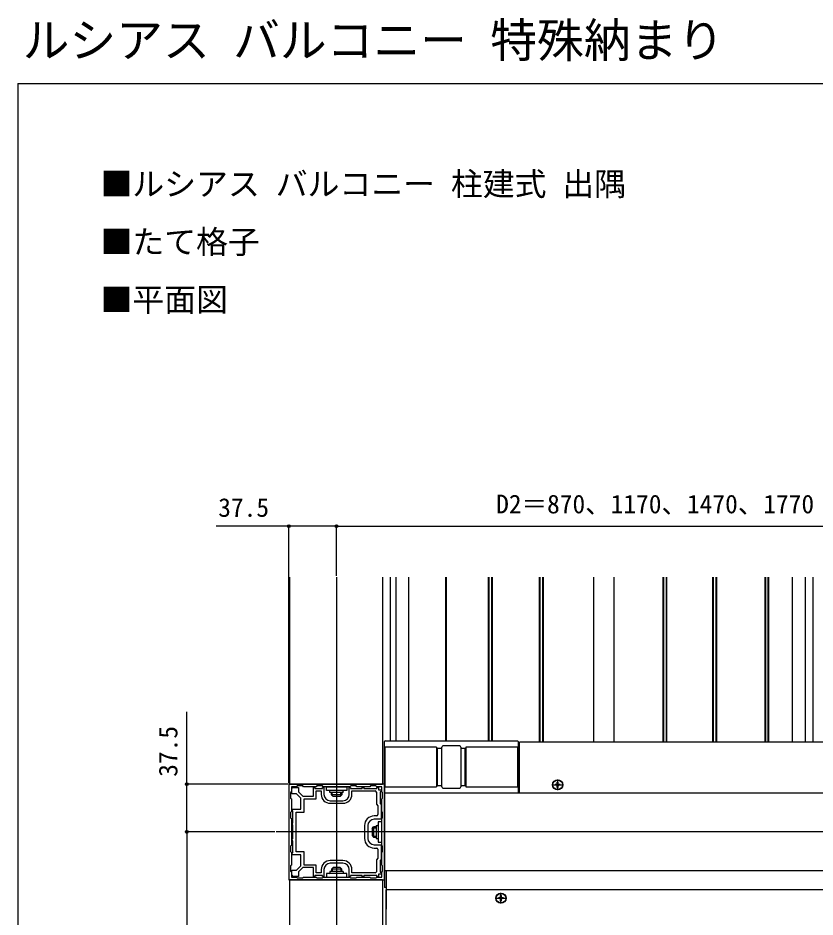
# Model space of a CAD drawing. Units: millimetres, scale not verified. Extents: x -875 to 875, y -1304 to 1297.
# Drawn here: x -875 to -250, y 592 to 1297 of the extents above; entities that cross this region are included whole.
import ezdxf
from ezdxf.enums import TextEntityAlignment as Align

# ---------------------------------------------------------------- set-up
doc = ezdxf.new("R2010")
doc.units = ezdxf.units.MM
doc.header["$LTSCALE"] = 8
for name, color, linetype in [('0-2_USER1', 3, 'Continuous'), ('0-3_YKK_11', 7, 'Continuous'), ('0-4_YKK_12', 2, 'Continuous'), ('0-5_YKK_13', 4, 'Continuous'), ('0-7_YKK_D', 6, 'Continuous'), ('0-8_YKK_ZWAK', 7, 'Continuous')]:
    doc.layers.add(name, color=color, linetype=linetype)
doc.styles.add('ＭＳ ゴシック', font='')
doc.styles.get('ＭＳ ゴシック').set_extended_font_data('MS Gothic')

msp = doc.modelspace()

# ---------------------------------------------------------------- linework, layer by layer
at = {"layer": '0-3_YKK_11'}
for p, q in [((-630, 682.8), (-620, 682.8)), ((-630, 680.8), (-620, 680.8)), ((-593.5, 670.9), (-595.5, 670.9)), ((-603.1, 663.3), (-603.1, 653.3)), ((-600.5, 663.3), (-600.5, 653.3)), ((-595.5, 645.7), (-593.5, 645.7)), ((-620, 635.8), (-630, 635.8)), ((-620, 633.8), (-630, 633.8))]:
    msp.add_line(p, q, dxfattribs=at)
msp.add_lwpolyline([(-587.5, 695.8), (-662.5, 695.8), (-662.5, 620.8), (-587.5, 620.8)], close=True, dxfattribs=at)
for points in [[(-614.5, 693.8), (-635.5, 693.8), (-636.1, 694.4), (-640.4, 694.4), (-641, 693.8), (-651, 693.8), (-651.6, 694.4), (-655.9, 694.4), (-656.5, 693.8), (-660.5, 693.8), (-660.5, 689.8), (-661.1, 689.2), (-661.1, 684.9), (-660.5, 684.3), (-660.5, 674.3), (-661.1, 673.7), (-661.1, 669.4), (-660.5, 668.8), (-660.5, 647.8), (-661.1, 647.2), (-661.1, 642.9), (-660.5, 642.3), (-660.5, 632.3), (-661.1, 631.7), (-661.1, 627.4), (-660.5, 626.8), (-660.5, 622.8), (-656.5, 622.8), (-655.9, 622.2), (-651.6, 622.2), (-651, 622.8), (-641, 622.8), (-640.4, 622.2), (-636.1, 622.2), (-635.5, 622.8), (-614.5, 622.8), (-613.9, 622.2), (-609.6, 622.2), (-609, 622.8), (-599, 622.8)], [(-659.2, 652.8), (-659.2, 663.8), (-660, 663.8), (-660, 665.3), (-659.2, 665.3), (-659.2, 674.8), (-660, 674.8), (-660, 676.3), (-653, 676.3), (-653, 684.886), (-656.414, 688.3), (-660, 688.3), (-660, 692.3)], [(-659, 693.3), (-655, 693.3), (-655, 689.714), (-651.586, 686.3), (-643, 686.3), (-643, 693.3), (-642, 693.3), (-642, 692.5), (-636, 692.5), (-636, 693.3), (-635, 693.3), (-635, 687.8)], [(-615, 687.8), (-615, 693.3), (-614, 693.3), (-614, 692.5), (-605, 692.5), (-605, 693.3), (-603.5, 693.3), (-603.5, 692.5), (-593.5, 692.5), (-593.5, 693.3), (-592, 693.3), (-592, 691.3), (-590, 691.3), (-590, 689.8), (-590.8, 689.8), (-590.8, 680.636), (-590, 679.836), (-590, 676.258), (-590.12, 676.075), (-590.12, 675.525), (-590, 675.342), (-590, 668.3), (-595.5, 668.3)], [(-599, 622.8), (-598.4, 622.2), (-594.1, 622.2), (-593.5, 622.8), (-589.5, 622.8), (-589.5, 626.8), (-588.9, 627.4), (-588.9, 631.7), (-589.5, 632.3), (-589.5, 642.3), (-588.9, 642.9), (-588.9, 647.2), (-589.5, 647.8), (-589.5, 668.8), (-588.9, 669.4), (-588.9, 673.7), (-589.5, 674.3), (-589.5, 684.3), (-588.9, 684.9), (-588.9, 689.2), (-589.5, 689.8), (-589.5, 693.8), (-593.5, 693.8), (-594.1, 694.4), (-598.4, 694.4), (-599, 693.8), (-609, 693.8), (-609.6, 694.4), (-613.9, 694.4), (-614.5, 693.8)], [(-656.7, 642.8), (-656.7, 673.8), (-650.5, 673.8), (-650.5, 684.3), (-641, 684.3), (-641, 690.5), (-637, 690.5), (-637, 687.8)], [(-613, 687.8), (-613, 690.5), (-594.8, 690.5)], [(-593.8, 689.5), (-593.8, 680.1), (-592.5, 678.8), (-592.5, 671.9)], [(-660, 624.3), (-660, 628.3), (-656.414, 628.3), (-653, 631.714), (-653, 640.3), (-660, 640.3), (-660, 641.8), (-659.2, 641.8), (-659.2, 651.3), (-660, 651.3), (-660, 652.8), (-659.2, 652.8)], [(-637, 628.8), (-637, 626.1), (-641, 626.1), (-641, 632.3), (-650.5, 632.3), (-650.5, 642.8), (-656.7, 642.8)], [(-595.5, 648.3), (-590, 648.3), (-590, 641.258), (-590.12, 641.075), (-590.12, 640.525), (-590, 640.342), (-590, 636.764), (-590.8, 635.964), (-590.8, 626.8), (-590, 626.8), (-590, 625.3), (-592, 625.3), (-592, 623.3), (-593.5, 623.3), (-593.5, 624.1), (-603.5, 624.1), (-603.5, 623.3), (-605, 623.3), (-605, 624.1), (-614, 624.1), (-614, 623.3), (-615, 623.3), (-615, 628.8)], [(-592.5, 644.7), (-592.5, 637.8), (-593.8, 636.5), (-593.8, 627.1)], [(-635, 628.8), (-635, 623.3), (-636, 623.3), (-636, 624.1), (-642, 624.1), (-642, 623.3), (-643, 623.3), (-643, 630.3), (-651.586, 630.3), (-655, 626.886), (-655, 623.3), (-659, 623.3)], [(-594.8, 626.1), (-613, 626.1), (-613, 628.8)]]:
    msp.add_lwpolyline(points, dxfattribs=at)
for centre, radius, start, end in [((-659, 692.3), 1, 90.00001, 179.99999), ((-630, 687.8), 7, 180.00001, 269.99999), ((-630, 687.8), 5, 180.00001, 269.99999), ((-620, 687.8), 5, 270.00001, 359.99999), ((-620, 687.8), 7, 270.00001, 359.99999), ((-594.8, 689.5), 1, 0.00001, 89.99999), ((-595.5, 663.3), 7.6, 90.00001, 179.99999), ((-593.5, 671.9), 1, 270.00001, 359.99999), ((-595.5, 663.3), 5, 90.00001, 179.99999), ((-595.5, 653.3), 7.6, 180.00001, 269.99999), ((-595.5, 653.3), 5, 180.00001, 269.99999), ((-593.5, 644.7), 1, 0.00001, 89.99999), ((-630, 628.8), 7, 90.00001, 179.99999), ((-620, 628.8), 7, 0.00001, 89.99999), ((-630, 628.8), 5, 90.00001, 179.99999), ((-620, 628.8), 5, 0.00001, 89.99999), ((-659, 624.3), 1, 180.00001, 269.99999), ((-594.8, 627.1), 1, 270.00001, 359.99999)]:
    msp.add_arc(centre, radius, start, end, dxfattribs=at)
at = {"layer": '0-4_YKK_12'}
for p, q in [((-662, 858.3), (-662, 695.8)), ((-625, 858.3), (-625, -39.7)), ((-589, 858.3), (-589, 695.8)), ((-583, 858.3), (-583, 729.8)), ((-578.462, 858.3), (-578.462, 729.8)), ((-481.5, 688.8), (-481.5, 728.8)), ((-587.5, 701.8), (-587.5, 614.8)), ((-662, 695.8), (-589, 695.8)), ((-78, 688.8), (-587.5, 688.8)), ((109, 658.3), (-672.5, 658.3)), ((-78, 627.8), (-587.5, 627.8)), ((-662, 620.8), (-662, 45.3)), ((-589, 620.8), (-662, 620.8)), ((-589, 620.8), (-589, 45.3)), ((-586, 614.8), (-587.5, 614.8)), ((-78, 612.8), (-586, 612.8)), ((-78, 612.8), (-586, 612.8))]:
    msp.add_line(p, q, dxfattribs=at)
for points in [[(-65.5, 728.8), (-75, 728.8), (-481.5, 728.8)], [(-65.5, 688.8), (-78, 688.8), (-481.5, 688.8)], [(-78, 627.8), (-586, 627.8), (-586, 597.8)], [(-586, 557.8), (-586, 572.3), (-586, 612.8)], [(-37, 612.8), (-78, 612.8), (-586, 612.8)]]:
    msp.add_lwpolyline(points, dxfattribs=at)
for centre in [(-451.5, 695.3), (-496, 606.3)]:
    msp.add_circle(centre, 4, dxfattribs=at)
at = {"layer": '0-5_YKK_13'}
for p, q in [((-568.5, 858.3), (-568.5, 729.8)), ((-539.5, 858.3), (-539.5, 729.8)), ((-539, 858.3), (-539, 729.8)), ((-506, 858.3), (-506, 729.8)), ((-505.5, 858.3), (-505.5, 729.8)), ((-503.5, 858.3), (-503.5, 729.8)), ((-503, 858.3), (-503, 729.8)), ((-466, 858.3), (-466, 728.8)), ((-465.5, 858.3), (-465.5, 728.8)), ((-463.5, 858.3), (-463.5, 728.8)), ((-463, 858.3), (-463, 728.8)), ((-423.5, 858.3), (-423.5, 728.8)), ((-407.5, 858.3), (-407.5, 728.8)), ((-369, 858.3), (-369, 728.8)), ((-368.5, 858.3), (-368.5, 728.8)), ((-366.5, 858.3), (-366.5, 728.8)), ((-366, 858.3), (-366, 728.8)), ((-330, 858.3), (-330, 728.8)), ((-329.5, 858.3), (-329.5, 728.8)), ((-327.5, 858.3), (-327.5, 728.8)), ((-327, 858.3), (-327, 728.8)), ((-289, 858.3), (-289, 728.8)), ((-288.5, 858.3), (-288.5, 728.8)), ((-286.5, 858.3), (-286.5, 728.8)), ((-286, 858.3), (-286, 728.8)), ((-267.5, 858.3), (-267.5, 728.8)), ((-257.334, 858.3), (-257.334, 728.8)), ((-251.334, 858.3), (-251.334, 728.8)), ((-587.5, 689.3), (-587.5, 729.3)), ((-587, 729.8), (-483, 729.8)), ((-482.5, 729.3), (-482.5, 689.3)), ((-546.5, 724.8), (-587.5, 724.8)), ((-587.2, 724.8), (-587.2, 693.8)), ((-546.5, 724.8), (-546.5, 693.8)), ((-542.5, 723.8), (-546.5, 723.8)), ((-546, 723.8), (-546, 694.8)), ((-542.5, 693.8), (-542.5, 724.8)), ((-528.5, 725.8), (-541.5, 725.8)), ((-527.5, 724.8), (-527.5, 693.8)), ((-523.5, 723.8), (-527.5, 723.8)), ((-524, 694.8), (-524, 723.8)), ((-482.5, 724.8), (-523.5, 724.8)), ((-523.5, 724.8), (-523.5, 693.8)), ((-482.8, 693.8), (-482.8, 724.8)), ((-451.5, 691.15), (-451.5, 699.45)), ((-587.5, 693.8), (-546.5, 693.8)), ((-546.5, 694.8), (-542.5, 694.8)), ((-541.5, 692.8), (-528.5, 692.8)), ((-527.5, 694.8), (-523.5, 694.8)), ((-523.5, 693.8), (-482.5, 693.8)), ((-455.65, 695.3), (-447.35, 695.3)), ((-453.55, 694.95), (-453.55, 695.65)), ((-452.35, 695.65), (-453.55, 695.65)), ((-452.35, 694.95), (-453.55, 694.95)), ((-451.15, 697.35), (-451.85, 697.35)), ((-451.85, 696.15), (-451.85, 697.35)), ((-451.85, 693.25), (-451.85, 694.45)), ((-451.15, 693.25), (-451.85, 693.25)), ((-451.15, 696.15), (-451.15, 697.35)), ((-451.15, 693.25), (-451.15, 694.45)), ((-449.45, 695.65), (-450.65, 695.65)), ((-449.45, 694.95), (-450.65, 694.95)), ((-449.45, 694.95), (-449.45, 695.65)), ((-630.2, 689.4), (-630.2, 690.4)), ((-619.8, 689.4), (-630.2, 689.4)), ((-629, 687.4), (-629, 689.4)), ((-627.8, 686.2), (-629, 687.4)), ((-628.352, 686.752), (-628.352, 689.4)), ((-622.2, 686.2), (-627.8, 686.2)), ((-622.2, 686.2), (-621, 687.4)), ((-621.648, 686.752), (-621.648, 689.4)), ((-619.8, 689.4), (-619.8, 690.4)), ((-483, 688.8), (-587, 688.8)), ((-593.9, 663.5), (-593.9, 653.1)), ((-593.9, 663.5), (-592.9, 663.5)), ((-597.1, 661.1), (-595.9, 662.3)), ((-597.1, 661.1), (-597.1, 655.5)), ((-596.548, 661.652), (-593.9, 661.652)), ((-597.1, 655.5), (-595.9, 654.3)), ((-596.548, 654.948), (-593.9, 654.948)), ((-595.9, 654.3), (-593.9, 654.3)), ((-593.9, 653.1), (-592.9, 653.1)), ((-627.8, 630.4), (-629, 629.2)), ((-629, 629.2), (-629, 627.2)), ((-628.352, 629.848), (-628.352, 627.2)), ((-622.2, 630.4), (-627.8, 630.4)), ((-622.2, 630.4), (-621, 629.2)), ((-621.648, 629.848), (-621.648, 627.2)), ((-630.2, 627.2), (-630.2, 626.2)), ((-619.8, 627.2), (-630.2, 627.2)), ((-619.8, 627.2), (-619.8, 626.2)), ((-495.65, 608.35), (-496.35, 608.35)), ((-496.35, 607.15), (-496.35, 608.35)), ((-496, 602.15), (-496, 610.45)), ((-495.65, 607.15), (-495.65, 608.35)), ((-500.15, 606.3), (-491.85, 606.3)), ((-498.05, 605.95), (-498.05, 606.65)), ((-496.85, 606.65), (-498.05, 606.65)), ((-496.85, 605.95), (-498.05, 605.95)), ((-496.35, 604.25), (-496.35, 605.45)), ((-495.65, 604.25), (-496.35, 604.25)), ((-495.65, 604.25), (-495.65, 605.45)), ((-493.95, 606.65), (-495.15, 606.65)), ((-493.95, 605.95), (-495.15, 605.95)), ((-493.95, 605.95), (-493.95, 606.65))]:
    msp.add_line(p, q, dxfattribs=at)
for points in [[(-633, 693.8), (-617, 693.8), (-617, 690.9), (-633, 690.9)], [(-589.5, 650.3), (-589.5, 666.3), (-592.4, 666.3), (-592.4, 650.3)], [(-633, 622.8), (-617, 622.8), (-617, 625.7), (-633, 625.7)]]:
    msp.add_lwpolyline(points, close=True, dxfattribs=at)
for points in [[(-621, 689.4), (-621, 687.4), (-629, 687.4)], [(-593.9, 662.3), (-595.9, 662.3), (-595.9, 654.3)], [(-621, 627.2), (-621, 629.2), (-629, 629.2)]]:
    msp.add_lwpolyline(points, dxfattribs=at)
for centre in [(-451.5, 695.3), (-496, 606.3)]:
    msp.add_circle(centre, 3.75, dxfattribs=at)
for centre, radius, start, end in [((-587, 729.3), 0.5, 90, 180), ((-483, 729.3), 0.5, 0, 90), ((-541.5, 724.8), 1, 90, 180), ((-528.5, 724.8), 1, 0, 90), ((-541.5, 693.8), 1, 180, 270), ((-528.5, 693.8), 1, 270, 0), ((-452.35, 696.15), 0.5, 270, 0), ((-452.35, 694.45), 0.5, 0, 90), ((-450.65, 696.15), 0.5, 180, 270), ((-450.65, 694.45), 0.5, 90, 180), ((-630.7, 690.4), 0.5, 0, 90), ((-619.3, 690.4), 0.5, 90, 180), ((-587, 689.3), 0.5, 180, 270), ((-483, 689.3), 0.5, 270, 0), ((-592.9, 664), 0.5, 270, 0), ((-592.9, 652.6), 0.5, 0, 90), ((-630.7, 626.2), 0.5, 270, 0), ((-619.3, 626.2), 0.5, 180, 270), ((-496.85, 607.15), 0.5, 270, 0), ((-495.15, 607.15), 0.5, 180, 270), ((-496.85, 605.45), 0.5, 0, 90), ((-495.15, 605.45), 0.5, 90, 180)]:
    msp.add_arc(centre, radius, start, end, dxfattribs=at)
at = {"layer": '0-7_YKK_D'}
for p, q in [((-662.5, 696.5), (-662.5, 899.3)), ((-625, 859.3), (-625, 899.3)), ((-625, 859.3), (-625, 899.3)), ((-625, 898.3), (-35, 898.3)), ((-663.2, 695.8), (-743.5, 695.8)), ((-673.5, 658.3), (-743.5, 658.3)), ((-673.5, 658.3), (-743.5, 658.3)), ((-742.5, 658.3), (-742.5, 7.8))]:
    msp.add_line(p, q, dxfattribs=at)
for points in [[(-625, 898.3), (-662.5, 898.3), (-719.391, 898.3)], [(-742.5, 658.3), (-742.5, 695.8), (-742.5, 752.691)]]:
    msp.add_lwpolyline(points, dxfattribs=at)
for centre in [(-662.5, 898.3), (-625, 898.3), (-742.5, 695.8), (-742.5, 658.3)]:
    msp.add_circle(centre, 1.075, dxfattribs=at)
at = {"layer": '0-8_YKK_ZWAK'}
for q in [(-875, -1304.2), (875, 1245.8)]:
    msp.add_line((-875, 1245.8), q, dxfattribs=at)

# ---------------------------------------------------------------- texts
at = {"layer": '0-2_USER1', "style": 'ＭＳ ゴシック'}
for s, height, p in [('ルシアス バルコニー 特殊納まり', 26.91, (-871.336, 1258.388)), ('■ルシアス バルコニー 柱建式 出隅', 18.33, (-810.256, 1152.351)), ('■たて格子', 18.33, (-810.256, 1106.925)), ('■平面図', 18.33, (-810.256, 1061.499))]:
    msp.add_text(s, height=height, dxfattribs=at).set_placement(p, align=Align.BOTTOM_LEFT)
at = {"layer": '0-7_YKK_D', "style": 'ＭＳ ゴシック'}
for s, p in [('37.5', (-717.868, 901.3)), ('D2＝870、1170、1470、1770', (-499.773, 904.027))]:
    msp.add_text(s, height=14.66, dxfattribs=at).set_placement(p, align=Align.BOTTOM_LEFT)
msp.add_text('37.5', height=14.66, rotation=90, dxfattribs=at).set_placement((-745.5, 701.623), align=Align.BOTTOM_LEFT)

doc.saveas('drawing.dxf')
